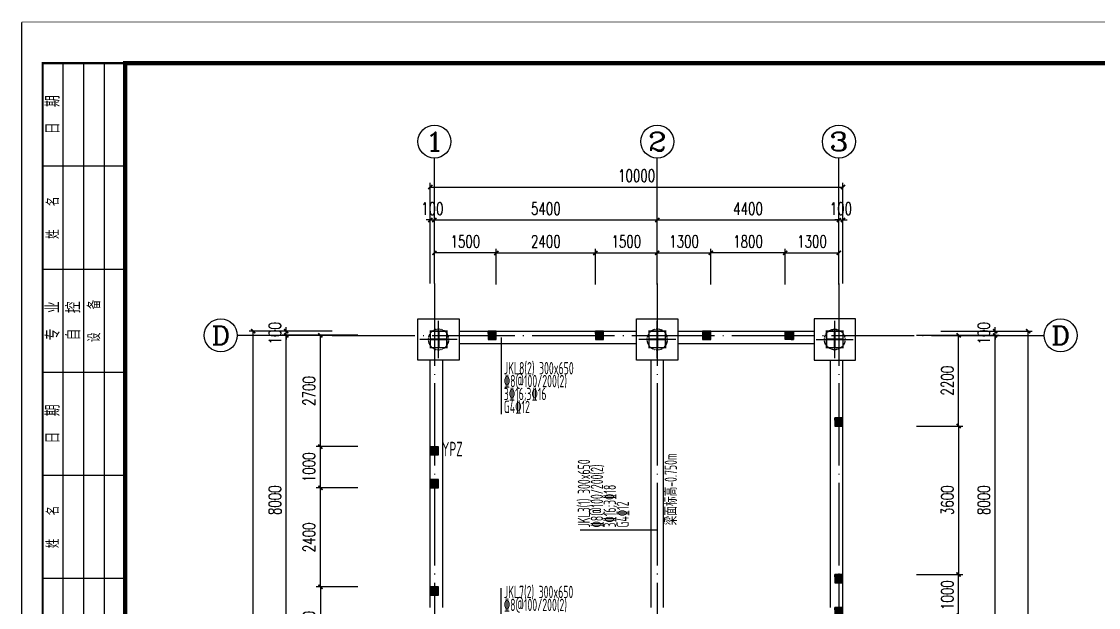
# Model space of a CAD drawing. Extents: x 5827 to 252697, y -546879 to 4066219.
# Drawn here: x 46554 to 72650, y -310195 to -295984 of the extents above; entities that cross this region are included whole.
import ezdxf
from ezdxf.enums import TextEntityAlignment as Align

# ---------------------------------------------------------------- set-up
doc = ezdxf.new("R2010")
doc.units = 0
doc.header["$MEASUREMENT"] = 0
doc.linetypes.add('DASHED', pattern=[0.75, 0.5, -0.25])
doc.linetypes.add('DOTE', pattern=[2.42, 2, -0.2, 0.02, -0.2])
for name, color, linetype in [('AXIS', 3, 'Continuous'), ('AXIS_TEXT', 7, 'Continuous'), ('COLUMN', 9, 'Continuous'), ('CT', 255, 'Continuous'), ('DOTE', 1, 'DOTE'), ('FRAME', 3, 'Continuous'), ('PILE_DASH', 9, 'DASHED'), ('S_BEAM', 4, 'Continuous'), ('S_BEAMDIMMASS', 2, 'Continuous'), ('S_BEAMDIMMASSVER', 2, 'Continuous'), ('S_CL', 2, 'Continuous'), ('填充', 8, 'Continuous'), ('柱', 2, 'Continuous'), ('桩线', 3, 'Continuous')]:
    doc.layers.add(name, color=color, linetype=linetype)
doc.styles.add('_TCH_AXIS', font='COMPLEX', dxfattribs={"bigfont": 'GBCBIG'})
doc.styles.add('_TCH_DIM_T3', font='SIMPLEX', dxfattribs={"width": 0.705882, "bigfont": 'GBCBIG'})
doc.styles.add('COMPLEX', font='COMPLEX')
doc.styles.add('DXFS', font='txt.shx', dxfattribs={"width": 0.7, "bigfont": 'dxfs.shx'})
doc.styles.get("Standard").update_dxf_attribs({"font": 'tssdeng.shx', "width": 0.6, "bigfont": 'a.shx'})
doc.dimstyles.new('_TCH_ARCH&&100', dxfattribs={"dimtxt": 297.5, "dimasz": 100, "dimexe": 100, "dimexo": 0, "dimgap": 126.25, "dimtad": 1, "dimdec": 0, "dimzin": 0, "dimdsep": 46, "dimtxsty": '_TCH_DIM_T3', "dimblk": 'ARCHTICK', "dimcen": 0.09, "dimclrt": 7, "dimazin": 2, "dimtfac": 1, "dimtdec": 0, "dimtix": 1, "dimtmove": 2, "dimatfit": 3, "dimfxl": 0, "dimtolj": 1, "dimtzin": 0, "dimarcsym": 0})
pattern_1 = [(45, (12021.72357, -117957.20436), (-0.08838834765, 0.08838834765), [])]

# ---------------------------------------------------------------- blocks, each defined once
blk = doc.blocks.new('A$C2F0C53E4')
at = {"layer": 'FRAME', "lineweight": 18}
blk.add_line((0, 0), (0, 42000), dxfattribs=at)
at = {"layer": 'FRAME'}
for points in [[(10, 42010, 20, 20, 0), (10, 10, 20, 20, 0), (59410, 10, 20, 20, 0), (59410, 42010, 20, 20, 0)], [(2510, 41010, 100, 100, 0), (2510, 1010, 100, 100, 0), (58410, 1010, 100, 100, 0), (58410, 41010, 100, 100, 0)]]:
    blk.add_lwpolyline(points, format="xyseb", close=True, dxfattribs=at)
blk.add_lwpolyline([(2510, 41010, 50, 50, 0), (510, 41010, 50, 50, 0), (510, 18510, 50, 50, 0), (2510, 18510, 50, 50, 0)], format="xyseb", dxfattribs=at)
for points in [[(1010, 18510), (1010, 41010)], [(1510, 18510), (1510, 41010)], [(2010, 18510), (2010, 41010)], [(2510, 38510), (510, 38510)], [(2510, 36010), (510, 36010)], [(2510, 33510), (510, 33510)], [(2510, 31010), (510, 31010)], [(2510, 28510), (510, 28510)]]:
    blk.add_lwpolyline(points, dxfattribs=at)
at = {"layer": 'FRAME', "char_height": 300, "attachment_point": 5, "rotation": 90, "style": 'DXFS'}
for s, insert, width in [('{\\f宋体|b0|i0|c134|p2;日\\Ftxt.shx,dxfs.shx|c134;  \\f宋体|b0|i0|c134|p2;期\\P}', (760, 39760), 1132.5), ('姓   名', (760, 37260), 1185), ('设   备', (1760, 34760), 1227), ('{\\f宋体|b0|i0|c134|p2;专\\Ftxt.shx,dxfs.shx|c134;  \\f宋体|b0|i0|c134|p2;业\\P}', (760, 34760), 1203.38), ('{\\f宋体|b0|i0|c134|p2;自\\Ftxt.shx,dxfs.shx|c134;  \\f宋体|b0|i0|c134|p2;控\\P}', (1260, 34760), 1148.25), ('{\\f宋体|b0|i0|c134|p2;日\\Ftxt.shx,dxfs.shx|c134;  \\f宋体|b0|i0|c134|p2;期\\P}', (760, 32260), 1132.5), ('姓   名', (760, 29760), 1185)]:
    blk.add_mtext(s, dxfattribs=dict(at, insert=insert, width=width))
blk = doc.blocks.new('_ArchTick')
at = {"color": 0, "linetype": 'ByBlock', "const_width": 0.4}
blk.add_lwpolyline([(-0.5, -0.5), (0.5, 0.5)], dxfattribs=at)
blk = doc.blocks.new('*D202')
at = {"layer": 'AXIS', "color": 0, "lineweight": -2, "transparency": 16777216}
for p, q in [((56459, -300798), (56359, -300798)), ((56459, -302334), (56459, -300698)), ((56459, -300798), (56559, -300798)), ((56559, -302334), (56559, -300698)), ((56559, -300798), (56659, -300798))]:
    blk.add_line(p, q, dxfattribs=at)
at = {"layer": 'Defpoints', "color": 0, "transparency": 16777216}
for p in [(56559, -300798), (56459, -302334), (56559, -302334)]:
    blk.add_point(p, dxfattribs=at)
at = {"layer": 'AXIS', "color": 0, "lineweight": -2, "transparency": 16777216, "xscale": 100, "yscale": 100, "zscale": 100}
blk.add_blockref('_ArchTick', (56459, -300798), dxfattribs=at)
at = {"layer": 'AXIS', "color": 0, "lineweight": -2, "transparency": 16777216, "xscale": 100, "yscale": 100, "zscale": 100, "rotation": 180}
blk.add_blockref('_ArchTick', (56559, -300798), dxfattribs=at)
at = {"layer": 'AXIS', "color": 7, "transparency": 16777216, "insert": (56509, -300523), "char_height": 297.5, "attachment_point": 5, "style": '_TCH_DIM_T3'}
blk.add_mtext('\\A1;100', dxfattribs=at)
blk = doc.blocks.new('*D203')
at = {"layer": 'AXIS', "color": 0, "lineweight": -2, "transparency": 16777216}
for p, q in [((56559, -302334), (56559, -300698)), ((56559, -300798), (61959, -300798)), ((61959, -302334), (61959, -300698))]:
    blk.add_line(p, q, dxfattribs=at)
at = {"layer": 'Defpoints', "color": 0, "transparency": 16777216}
for p in [(61959, -300798), (56559, -302334), (61959, -302334)]:
    blk.add_point(p, dxfattribs=at)
at = {"layer": 'AXIS', "color": 0, "lineweight": -2, "transparency": 16777216, "xscale": 100, "yscale": 100, "zscale": 100, "rotation": 180}
blk.add_blockref('_ArchTick', (56559, -300798), dxfattribs=at)
at = {"layer": 'AXIS', "color": 0, "lineweight": -2, "transparency": 16777216, "xscale": 100, "yscale": 100, "zscale": 100}
blk.add_blockref('_ArchTick', (61959, -300798), dxfattribs=at)
at = {"layer": 'AXIS', "color": 7, "transparency": 16777216, "insert": (59259, -300523), "char_height": 297.5, "attachment_point": 5, "style": '_TCH_DIM_T3'}
blk.add_mtext('\\A1;5400', dxfattribs=at)
blk = doc.blocks.new('*D204')
at = {"layer": 'AXIS', "color": 0, "lineweight": -2, "transparency": 16777216}
for p, q in [((61959, -302334), (61959, -300698)), ((61959, -300798), (66359, -300798)), ((66359, -302334), (66359, -300698))]:
    blk.add_line(p, q, dxfattribs=at)
at = {"layer": 'Defpoints', "color": 0, "transparency": 16777216}
for p in [(66359, -300798), (61959, -302334), (66359, -302334)]:
    blk.add_point(p, dxfattribs=at)
at = {"layer": 'AXIS', "color": 0, "lineweight": -2, "transparency": 16777216, "xscale": 100, "yscale": 100, "zscale": 100, "rotation": 180}
blk.add_blockref('_ArchTick', (61959, -300798), dxfattribs=at)
at = {"layer": 'AXIS', "color": 0, "lineweight": -2, "transparency": 16777216, "xscale": 100, "yscale": 100, "zscale": 100}
blk.add_blockref('_ArchTick', (66359, -300798), dxfattribs=at)
at = {"layer": 'AXIS', "color": 7, "transparency": 16777216, "insert": (64159, -300523), "char_height": 297.5, "attachment_point": 5, "style": '_TCH_DIM_T3'}
blk.add_mtext('\\A1;4400', dxfattribs=at)
blk = doc.blocks.new('*D205')
at = {"layer": 'AXIS', "color": 0, "lineweight": -2, "transparency": 16777216}
for p, q in [((66359, -300798), (66259, -300798)), ((66359, -302334), (66359, -300698)), ((66359, -300798), (66459, -300798)), ((66459, -302334), (66459, -300698)), ((66459, -300798), (66559, -300798))]:
    blk.add_line(p, q, dxfattribs=at)
at = {"layer": 'Defpoints', "color": 0, "transparency": 16777216}
for p in [(66459, -300798), (66359, -302334), (66459, -302334)]:
    blk.add_point(p, dxfattribs=at)
at = {"layer": 'AXIS', "color": 0, "lineweight": -2, "transparency": 16777216, "xscale": 100, "yscale": 100, "zscale": 100}
blk.add_blockref('_ArchTick', (66359, -300798), dxfattribs=at)
at = {"layer": 'AXIS', "color": 0, "lineweight": -2, "transparency": 16777216, "xscale": 100, "yscale": 100, "zscale": 100, "rotation": 180}
blk.add_blockref('_ArchTick', (66459, -300798), dxfattribs=at)
at = {"layer": 'AXIS', "color": 7, "transparency": 16777216, "insert": (66409, -300523), "char_height": 297.5, "attachment_point": 5, "style": '_TCH_DIM_T3'}
blk.add_mtext('\\A1;100', dxfattribs=at)
blk = doc.blocks.new('*D206')
at = {"layer": 'AXIS', "color": 0, "lineweight": -2, "transparency": 16777216}
for p, q in [((56459, -302334), (56459, -299898)), ((56459, -299998), (66459, -299998)), ((66459, -302334), (66459, -299898))]:
    blk.add_line(p, q, dxfattribs=at)
at = {"layer": 'Defpoints', "color": 0, "transparency": 16777216}
for p in [(66459, -299998), (56459, -302334), (66459, -302334)]:
    blk.add_point(p, dxfattribs=at)
at = {"layer": 'AXIS', "color": 0, "lineweight": -2, "transparency": 16777216, "xscale": 100, "yscale": 100, "zscale": 100, "rotation": 180}
blk.add_blockref('_ArchTick', (56459, -299998), dxfattribs=at)
at = {"layer": 'AXIS', "color": 0, "lineweight": -2, "transparency": 16777216, "xscale": 100, "yscale": 100, "zscale": 100}
blk.add_blockref('_ArchTick', (66459, -299998), dxfattribs=at)
at = {"layer": 'AXIS', "color": 7, "transparency": 16777216, "insert": (61459, -299723), "char_height": 297.5, "attachment_point": 5, "style": '_TCH_DIM_T3'}
blk.add_mtext('\\A1;10000', dxfattribs=at)
blk = doc.blocks.new('*D215')
at = {"layer": 'AXIS', "color": 0, "lineweight": -2, "transparency": 16777216}
for p, q in [((68833, -303595), (70247, -303595)), ((70147, -311595), (70147, -303595)), ((68833, -311595), (70247, -311595))]:
    blk.add_line(p, q, dxfattribs=at)
at = {"layer": 'Defpoints', "color": 0, "transparency": 16777216}
for p in [(68833, -303595), (70147, -303595), (68833, -311595)]:
    blk.add_point(p, dxfattribs=at)
at = {"layer": 'AXIS', "color": 0, "lineweight": -2, "transparency": 16777216, "xscale": 100, "yscale": 100, "zscale": 100}
for p, rotation in [((70147, -303595), 90), ((70147, -311595), 270)]:
    blk.add_blockref('_ArchTick', p, dxfattribs=dict(at, rotation=rotation))
at = {"layer": 'AXIS', "color": 7, "transparency": 16777216, "insert": (69872, -307595), "char_height": 297.5, "attachment_point": 5, "rotation": 90, "style": '_TCH_DIM_T3'}
blk.add_mtext('\\A1;8000', dxfattribs=at)
blk = doc.blocks.new('*D216')
at = {"layer": 'AXIS', "color": 0, "lineweight": -2, "transparency": 16777216}
for p, q in [((68833, -303495), (70247, -303495)), ((70147, -303495), (70147, -303395)), ((70147, -303595), (70147, -303495)), ((68833, -303595), (70247, -303595)), ((70147, -303595), (70147, -303695))]:
    blk.add_line(p, q, dxfattribs=at)
at = {"layer": 'Defpoints', "color": 0, "transparency": 16777216}
for p in [(68833, -303495), (70147, -303495), (68833, -303595)]:
    blk.add_point(p, dxfattribs=at)
at = {"layer": 'AXIS', "color": 0, "lineweight": -2, "transparency": 16777216, "xscale": 100, "yscale": 100, "zscale": 100}
for p, rotation in [((70147, -303495), 270), ((70147, -303595), 90)]:
    blk.add_blockref('_ArchTick', p, dxfattribs=dict(at, rotation=rotation))
at = {"layer": 'AXIS', "color": 7, "transparency": 16777216, "insert": (69872, -303545), "char_height": 297.5, "attachment_point": 5, "rotation": 90, "style": '_TCH_DIM_T3'}
blk.add_mtext('\\A1;100', dxfattribs=at)
blk = doc.blocks.new('*D217')
at = {"layer": 'AXIS', "color": 0, "lineweight": -2, "transparency": 16777216}
for p, q in [((68833, -303495), (71047, -303495)), ((70947, -324495), (70947, -303495)), ((68833, -324495), (71047, -324495))]:
    blk.add_line(p, q, dxfattribs=at)
at = {"layer": 'Defpoints', "color": 0, "transparency": 16777216}
for p in [(68833, -303495), (70947, -303495), (68833, -324495)]:
    blk.add_point(p, dxfattribs=at)
at = {"layer": 'AXIS', "color": 0, "lineweight": -2, "transparency": 16777216, "xscale": 100, "yscale": 100, "zscale": 100}
for p, rotation in [((70947, -303495), 90), ((70947, -324495), 270)]:
    blk.add_blockref('_ArchTick', p, dxfattribs=dict(at, rotation=rotation))
at = {"layer": 'AXIS', "color": 7, "transparency": 16777216, "insert": (70672, -313995), "char_height": 297.5, "attachment_point": 5, "rotation": 90, "style": '_TCH_DIM_T3'}
blk.add_mtext('\\A1;21000', dxfattribs=at)
blk = doc.blocks.new('*D221')
at = {"layer": 'AXIS', "color": 0, "lineweight": -2, "transparency": 16777216}
for p, q in [((54085, -303595), (52868, -303595)), ((52968, -311595), (52968, -303595)), ((54085, -311595), (52868, -311595))]:
    blk.add_line(p, q, dxfattribs=at)
at = {"layer": 'Defpoints', "color": 0, "transparency": 16777216}
for p in [(52968, -303595), (54085, -303595), (54085, -311595)]:
    blk.add_point(p, dxfattribs=at)
at = {"layer": 'AXIS', "color": 0, "lineweight": -2, "transparency": 16777216, "xscale": 100, "yscale": 100, "zscale": 100}
for p, rotation in [((52968, -303595), 90), ((52968, -311595), 270)]:
    blk.add_blockref('_ArchTick', p, dxfattribs=dict(at, rotation=rotation))
at = {"layer": 'AXIS', "color": 7, "transparency": 16777216, "insert": (52693, -307595), "char_height": 297.5, "attachment_point": 5, "rotation": 90, "style": '_TCH_DIM_T3'}
blk.add_mtext('\\A1;8000', dxfattribs=at)
blk = doc.blocks.new('*D222')
at = {"layer": 'AXIS', "color": 0, "lineweight": -2, "transparency": 16777216}
for p, q in [((54085, -303495), (52868, -303495)), ((52968, -303495), (52968, -303395)), ((52968, -303595), (52968, -303495)), ((54085, -303595), (52868, -303595)), ((52968, -303595), (52968, -303695))]:
    blk.add_line(p, q, dxfattribs=at)
at = {"layer": 'Defpoints', "color": 0, "transparency": 16777216}
for p in [(52968, -303495), (54085, -303495), (54085, -303595)]:
    blk.add_point(p, dxfattribs=at)
at = {"layer": 'AXIS', "color": 0, "lineweight": -2, "transparency": 16777216, "xscale": 100, "yscale": 100, "zscale": 100}
for p, rotation in [((52968, -303495), 270), ((52968, -303595), 90)]:
    blk.add_blockref('_ArchTick', p, dxfattribs=dict(at, rotation=rotation))
at = {"layer": 'AXIS', "color": 7, "transparency": 16777216, "insert": (52693, -303545), "char_height": 297.5, "attachment_point": 5, "rotation": 90, "style": '_TCH_DIM_T3'}
blk.add_mtext('\\A1;100', dxfattribs=at)
blk = doc.blocks.new('*D223')
at = {"layer": 'AXIS', "color": 0, "lineweight": -2, "transparency": 16777216}
for p, q in [((54085, -303495), (52068, -303495)), ((52168, -324495), (52168, -303495)), ((54085, -324495), (52068, -324495))]:
    blk.add_line(p, q, dxfattribs=at)
at = {"layer": 'Defpoints', "color": 0, "transparency": 16777216}
for p in [(52168, -303495), (54085, -303495), (54085, -324495)]:
    blk.add_point(p, dxfattribs=at)
at = {"layer": 'AXIS', "color": 0, "lineweight": -2, "transparency": 16777216, "xscale": 100, "yscale": 100, "zscale": 100}
for p, rotation in [((52168, -303495), 90), ((52168, -324495), 270)]:
    blk.add_blockref('_ArchTick', p, dxfattribs=dict(at, rotation=rotation))
at = {"layer": 'AXIS', "color": 7, "transparency": 16777216, "insert": (51893, -313995), "char_height": 297.5, "attachment_point": 5, "rotation": 90, "style": '_TCH_DIM_T3'}
blk.add_mtext('\\A1;21000', dxfattribs=at)
blk = doc.blocks.new('_AXISO')
blk.add_circle((0, 0), 0.5)
at = {"layer": 'AXIS_TEXT', "style": 'COMPLEX', "width": 1.041667}
blk.add_attdef('A', text='', height=0.56, dxfattribs=at).set_placement((-0.25, -0.28), (0.25, -0.28), align=Align.FIT)
blk = doc.blocks.new('A$C3FF750EC')
at = {"layer": 'CT', "color": 253, "ltscale": 10}
blk.add_lwpolyline([(0, 0), (0, 1000), (1000, 1000), (1000, 0), (0, 0), (0, 0)], dxfattribs=at)
at = {"layer": 'PILE_DASH', "color": 253, "ltscale": 0.2}
blk.add_lwpolyline([(750, 500, -1), (250, 500, -1)], format="xyb", close=True, dxfattribs=at)
blk.add_lwpolyline([(750, 500, -1), (250, 500, -1)], format="xyb", close=True, dxfattribs=at)
at = {"layer": '柱', "color": 253, "const_width": 35}
blk.add_lwpolyline([(300, 300), (700, 300), (700, 700), (300, 700)], close=True, dxfattribs=at)
at = {"layer": '桩线', "color": 253, "ltscale": 10}
for p, q in [((500, 50), (500, 950)), ((500, 50), (500, 950)), ((950, 500), (50, 500)), ((950, 500), (50, 500))]:
    blk.add_line(p, q, dxfattribs=at)
at = {"layer": '桩线', "color": 253, "const_width": 50}
for points in [[(300, 500), (700, 500)], [(300, 500), (700, 500)], [(500, 700), (500, 300)], [(500, 700), (500, 300)]]:
    blk.add_lwpolyline(points, dxfattribs=at)
blk = doc.blocks.new('*D417')
at = {"layer": 'AXIS', "color": 0, "lineweight": -2, "transparency": 16777216}
for p, q in [((54707, -309695), (53697, -309695)), ((53797, -309695), (53797, -311595)), ((54707, -311595), (53697, -311595))]:
    blk.add_line(p, q, dxfattribs=at)
at = {"layer": 'Defpoints', "color": 0, "transparency": 16777216}
for p in [(54707, -309695), (53797, -311595), (54707, -311595)]:
    blk.add_point(p, dxfattribs=at)
at = {"layer": 'AXIS', "color": 0, "lineweight": -2, "transparency": 16777216, "xscale": 100, "yscale": 100, "zscale": 100}
for p, rotation in [((53797, -309695), 90), ((53797, -311595), 270)]:
    blk.add_blockref('_ArchTick', p, dxfattribs=dict(at, rotation=rotation))
at = {"layer": 'AXIS', "color": 7, "transparency": 16777216, "insert": (53522, -310645), "char_height": 297.5, "attachment_point": 5, "rotation": 90, "style": '_TCH_DIM_T3'}
blk.add_mtext('\\A1;1900', dxfattribs=at)
blk = doc.blocks.new('*D418')
at = {"layer": 'AXIS', "color": 0, "lineweight": -2, "transparency": 16777216}
for p, q in [((54707, -307295), (53697, -307295)), ((53797, -309695), (53797, -307295)), ((54707, -309695), (53697, -309695))]:
    blk.add_line(p, q, dxfattribs=at)
at = {"layer": 'Defpoints', "color": 0, "transparency": 16777216}
for p in [(53797, -307295), (54707, -307295), (54707, -309695)]:
    blk.add_point(p, dxfattribs=at)
at = {"layer": 'AXIS', "color": 0, "lineweight": -2, "transparency": 16777216, "xscale": 100, "yscale": 100, "zscale": 100}
for p, rotation in [((53797, -307295), 90), ((53797, -309695), 270)]:
    blk.add_blockref('_ArchTick', p, dxfattribs=dict(at, rotation=rotation))
at = {"layer": 'AXIS', "color": 7, "transparency": 16777216, "insert": (53522, -308495), "char_height": 297.5, "attachment_point": 5, "rotation": 90, "style": '_TCH_DIM_T3'}
blk.add_mtext('\\A1;2400', dxfattribs=at)
blk = doc.blocks.new('*D419')
at = {"layer": 'AXIS', "color": 0, "lineweight": -2, "transparency": 16777216}
for p, q in [((54707, -306295), (53697, -306295)), ((53797, -307295), (53797, -306295)), ((54707, -307295), (53697, -307295))]:
    blk.add_line(p, q, dxfattribs=at)
at = {"layer": 'Defpoints', "color": 0, "transparency": 16777216}
for p in [(53797, -306295), (54707, -306295), (54707, -307295)]:
    blk.add_point(p, dxfattribs=at)
at = {"layer": 'AXIS', "color": 0, "lineweight": -2, "transparency": 16777216, "xscale": 100, "yscale": 100, "zscale": 100}
for p, rotation in [((53797, -306295), 90), ((53797, -307295), 270)]:
    blk.add_blockref('_ArchTick', p, dxfattribs=dict(at, rotation=rotation))
at = {"layer": 'AXIS', "color": 7, "transparency": 16777216, "insert": (53522, -306795), "char_height": 297.5, "attachment_point": 5, "rotation": 90, "style": '_TCH_DIM_T3'}
blk.add_mtext('\\A1;1000', dxfattribs=at)
blk = doc.blocks.new('*D420')
at = {"layer": 'AXIS', "color": 0, "lineweight": -2, "transparency": 16777216}
for p, q in [((54707, -303595), (53697, -303595)), ((53797, -306295), (53797, -303595)), ((54707, -306295), (53697, -306295))]:
    blk.add_line(p, q, dxfattribs=at)
at = {"layer": 'Defpoints', "color": 0, "transparency": 16777216}
for p in [(53797, -303595), (54707, -303595), (54707, -306295)]:
    blk.add_point(p, dxfattribs=at)
at = {"layer": 'AXIS', "color": 0, "lineweight": -2, "transparency": 16777216, "xscale": 100, "yscale": 100, "zscale": 100}
for p, rotation in [((53797, -303595), 90), ((53797, -306295), 270)]:
    blk.add_blockref('_ArchTick', p, dxfattribs=dict(at, rotation=rotation))
at = {"layer": 'AXIS', "color": 7, "transparency": 16777216, "insert": (53522, -304945), "char_height": 297.5, "attachment_point": 5, "rotation": 90, "style": '_TCH_DIM_T3'}
blk.add_mtext('\\A1;2700', dxfattribs=at)
blk = doc.blocks.new('*D421')
at = {"layer": 'AXIS', "color": 0, "lineweight": -2, "transparency": 16777216}
for p, q in [((60459, -302359), (60459, -301496)), ((60459, -301596), (61959, -301596)), ((61959, -302359), (61959, -301496))]:
    blk.add_line(p, q, dxfattribs=at)
at = {"layer": 'Defpoints', "color": 0, "transparency": 16777216}
for p in [(61959, -301596), (60459, -302359), (61959, -302359)]:
    blk.add_point(p, dxfattribs=at)
at = {"layer": 'AXIS', "color": 0, "lineweight": -2, "transparency": 16777216, "xscale": 100, "yscale": 100, "zscale": 100, "rotation": 180}
blk.add_blockref('_ArchTick', (60459, -301596), dxfattribs=at)
at = {"layer": 'AXIS', "color": 0, "lineweight": -2, "transparency": 16777216, "xscale": 100, "yscale": 100, "zscale": 100}
blk.add_blockref('_ArchTick', (61959, -301596), dxfattribs=at)
at = {"layer": 'AXIS', "color": 7, "transparency": 16777216, "insert": (61209, -301320), "char_height": 297.5, "attachment_point": 5, "style": '_TCH_DIM_T3'}
blk.add_mtext('\\A1;1500', dxfattribs=at)
blk = doc.blocks.new('*D422')
at = {"layer": 'AXIS', "color": 0, "lineweight": -2, "transparency": 16777216}
for p, q in [((58059, -302359), (58059, -301496)), ((58059, -301596), (60459, -301596)), ((60459, -302359), (60459, -301496))]:
    blk.add_line(p, q, dxfattribs=at)
at = {"layer": 'Defpoints', "color": 0, "transparency": 16777216}
for p in [(60459, -301596), (58059, -302359), (60459, -302359)]:
    blk.add_point(p, dxfattribs=at)
at = {"layer": 'AXIS', "color": 0, "lineweight": -2, "transparency": 16777216, "xscale": 100, "yscale": 100, "zscale": 100, "rotation": 180}
blk.add_blockref('_ArchTick', (58059, -301596), dxfattribs=at)
at = {"layer": 'AXIS', "color": 0, "lineweight": -2, "transparency": 16777216, "xscale": 100, "yscale": 100, "zscale": 100}
blk.add_blockref('_ArchTick', (60459, -301596), dxfattribs=at)
at = {"layer": 'AXIS', "color": 7, "transparency": 16777216, "insert": (59259, -301320), "char_height": 297.5, "attachment_point": 5, "style": '_TCH_DIM_T3'}
blk.add_mtext('\\A1;2400', dxfattribs=at)
blk = doc.blocks.new('*D423')
at = {"layer": 'AXIS', "color": 0, "lineweight": -2, "transparency": 16777216}
for p, q in [((56559, -302330), (56559, -301496)), ((58059, -301596), (56559, -301596)), ((58059, -302359), (58059, -301496))]:
    blk.add_line(p, q, dxfattribs=at)
at = {"layer": 'Defpoints', "color": 0, "transparency": 16777216}
for p in [(56559, -301596), (56559, -302330), (58059, -302359)]:
    blk.add_point(p, dxfattribs=at)
at = {"layer": 'AXIS', "color": 0, "lineweight": -2, "transparency": 16777216, "xscale": 100, "yscale": 100, "zscale": 100, "rotation": 180}
blk.add_blockref('_ArchTick', (56559, -301596), dxfattribs=at)
at = {"layer": 'AXIS', "color": 0, "lineweight": -2, "transparency": 16777216, "xscale": 100, "yscale": 100, "zscale": 100}
blk.add_blockref('_ArchTick', (58059, -301596), dxfattribs=at)
at = {"layer": 'AXIS', "color": 7, "transparency": 16777216, "insert": (57309, -301320), "char_height": 297.5, "attachment_point": 5, "style": '_TCH_DIM_T3'}
blk.add_mtext('\\A1;1500', dxfattribs=at)
blk = doc.blocks.new('*D424')
at = {"layer": 'AXIS', "color": 0, "lineweight": -2, "transparency": 16777216}
for p, q in [((68244, -303595), (69362, -303595)), ((69262, -305795), (69262, -303595)), ((68244, -305795), (69362, -305795))]:
    blk.add_line(p, q, dxfattribs=at)
at = {"layer": 'Defpoints', "color": 0, "transparency": 16777216}
for p in [(68244, -303595), (69262, -303595), (68244, -305795)]:
    blk.add_point(p, dxfattribs=at)
at = {"layer": 'AXIS', "color": 0, "lineweight": -2, "transparency": 16777216, "xscale": 100, "yscale": 100, "zscale": 100}
for p, rotation in [((69262, -303595), 90), ((69262, -305795), 270)]:
    blk.add_blockref('_ArchTick', p, dxfattribs=dict(at, rotation=rotation))
at = {"layer": 'AXIS', "color": 7, "transparency": 16777216, "insert": (68987, -304695), "char_height": 297.5, "attachment_point": 5, "rotation": 90, "style": '_TCH_DIM_T3'}
blk.add_mtext('\\A1;2200', dxfattribs=at)
blk = doc.blocks.new('*D425')
at = {"layer": 'AXIS', "color": 0, "lineweight": -2, "transparency": 16777216}
for p, q in [((68244, -305795), (69362, -305795)), ((69262, -305795), (69262, -309395)), ((68244, -309395), (69362, -309395))]:
    blk.add_line(p, q, dxfattribs=at)
at = {"layer": 'Defpoints', "color": 0, "transparency": 16777216}
for p in [(68244, -305795), (68244, -309395), (69262, -309395)]:
    blk.add_point(p, dxfattribs=at)
at = {"layer": 'AXIS', "color": 0, "lineweight": -2, "transparency": 16777216, "xscale": 100, "yscale": 100, "zscale": 100}
for p, rotation in [((69262, -305795), 90), ((69262, -309395), 270)]:
    blk.add_blockref('_ArchTick', p, dxfattribs=dict(at, rotation=rotation))
at = {"layer": 'AXIS', "color": 7, "transparency": 16777216, "insert": (68987, -307595), "char_height": 297.5, "attachment_point": 5, "rotation": 90, "style": '_TCH_DIM_T3'}
blk.add_mtext('\\A1;3600', dxfattribs=at)
blk = doc.blocks.new('*D460')
at = {"layer": 'AXIS', "color": 0, "lineweight": -2, "transparency": 16777216}
for p, q in [((61959, -302359), (61959, -301496)), ((61959, -301596), (63259, -301596)), ((63259, -302359), (63259, -301496))]:
    blk.add_line(p, q, dxfattribs=at)
at = {"layer": 'Defpoints', "color": 0, "transparency": 16777216}
for p in [(63259, -301596), (61959, -302359), (63259, -302359)]:
    blk.add_point(p, dxfattribs=at)
at = {"layer": 'AXIS', "color": 0, "lineweight": -2, "transparency": 16777216, "xscale": 100, "yscale": 100, "zscale": 100, "rotation": 180}
blk.add_blockref('_ArchTick', (61959, -301596), dxfattribs=at)
at = {"layer": 'AXIS', "color": 0, "lineweight": -2, "transparency": 16777216, "xscale": 100, "yscale": 100, "zscale": 100}
blk.add_blockref('_ArchTick', (63259, -301596), dxfattribs=at)
at = {"layer": 'AXIS', "color": 7, "transparency": 16777216, "insert": (62609, -301320), "char_height": 297.5, "attachment_point": 5, "style": '_TCH_DIM_T3'}
blk.add_mtext('\\A1;1300', dxfattribs=at)
blk = doc.blocks.new('*D461')
at = {"layer": 'AXIS', "color": 0, "lineweight": -2, "transparency": 16777216}
for p, q in [((65059, -302359), (65059, -301496)), ((65059, -301596), (66359, -301596)), ((66359, -302359), (66359, -301496))]:
    blk.add_line(p, q, dxfattribs=at)
at = {"layer": 'Defpoints', "color": 0, "transparency": 16777216}
for p in [(66359, -301596), (65059, -302359), (66359, -302359)]:
    blk.add_point(p, dxfattribs=at)
at = {"layer": 'AXIS', "color": 0, "lineweight": -2, "transparency": 16777216, "xscale": 100, "yscale": 100, "zscale": 100, "rotation": 180}
blk.add_blockref('_ArchTick', (65059, -301596), dxfattribs=at)
at = {"layer": 'AXIS', "color": 0, "lineweight": -2, "transparency": 16777216, "xscale": 100, "yscale": 100, "zscale": 100}
blk.add_blockref('_ArchTick', (66359, -301596), dxfattribs=at)
at = {"layer": 'AXIS', "color": 7, "transparency": 16777216, "insert": (65709, -301320), "char_height": 297.5, "attachment_point": 5, "style": '_TCH_DIM_T3'}
blk.add_mtext('\\A1;1300', dxfattribs=at)
blk = doc.blocks.new('*D462')
at = {"layer": 'AXIS', "color": 0, "lineweight": -2, "transparency": 16777216}
for p, q in [((63259, -302359), (63259, -301496)), ((65059, -301596), (63259, -301596)), ((65059, -302359), (65059, -301496))]:
    blk.add_line(p, q, dxfattribs=at)
at = {"layer": 'Defpoints', "color": 0, "transparency": 16777216}
for p in [(63259, -301596), (63259, -302359), (65059, -302359)]:
    blk.add_point(p, dxfattribs=at)
at = {"layer": 'AXIS', "color": 0, "lineweight": -2, "transparency": 16777216, "xscale": 100, "yscale": 100, "zscale": 100, "rotation": 180}
blk.add_blockref('_ArchTick', (63259, -301596), dxfattribs=at)
at = {"layer": 'AXIS', "color": 0, "lineweight": -2, "transparency": 16777216, "xscale": 100, "yscale": 100, "zscale": 100}
blk.add_blockref('_ArchTick', (65059, -301596), dxfattribs=at)
at = {"layer": 'AXIS', "color": 7, "transparency": 16777216, "insert": (64159, -301320), "char_height": 297.5, "attachment_point": 5, "style": '_TCH_DIM_T3'}
blk.add_mtext('\\A1;1800', dxfattribs=at)
blk = doc.blocks.new('*D476')
at = {"layer": 'AXIS', "color": 0, "lineweight": -2, "transparency": 16777216}
for p, q in [((68244, -309395), (69362, -309395)), ((69262, -310395), (69262, -309395)), ((68244, -310395), (69362, -310395))]:
    blk.add_line(p, q, dxfattribs=at)
at = {"layer": 'Defpoints', "color": 0, "transparency": 16777216}
for p in [(68244, -309395), (69262, -309395), (68244, -310395)]:
    blk.add_point(p, dxfattribs=at)
at = {"layer": 'AXIS', "color": 0, "lineweight": -2, "transparency": 16777216, "xscale": 100, "yscale": 100, "zscale": 100}
for p, rotation in [((69262, -309395), 90), ((69262, -310395), 270)]:
    blk.add_blockref('_ArchTick', p, dxfattribs=dict(at, rotation=rotation))
at = {"layer": 'AXIS', "color": 7, "transparency": 16777216, "insert": (68987, -309895), "char_height": 297.5, "attachment_point": 5, "rotation": 90, "style": '_TCH_DIM_T3'}
blk.add_mtext('\\A1;1000', dxfattribs=at)

msp = doc.modelspace()

# ---------------------------------------------------------------- hatches: boundary and pattern name
at = {"layer": 'COLUMN'}
h = msp.add_hatch(dxfattribs=at)
h.set_pattern_fill('ANSI31', color=0)
h.set_pattern_definition([(45, (6821.72357, -117957.20436), (-0.08838834765, 0.08838834765), [])])
h.paths.add_polyline_path([(57859.224, -303695.204), (58059.224, -303695.204), (58059.224, -303495.204), (57859.224, -303495.204)])
h = msp.add_hatch(dxfattribs=at)
h.set_pattern_fill('ANSI31', color=0)
h.set_pattern_definition([(45, (6821.72357, -117957.20436), (-0.08838834765, 0.08838834765), [])])
h.paths.add_polyline_path([(57859.224, -303695.204), (58059.224, -303695.204), (58059.224, -303495.204), (57859.224, -303495.204)])
h = msp.add_hatch(dxfattribs=at)
h.set_pattern_fill('ANSI31', color=0)
h.set_pattern_definition([(45, (9421.72357, -117957.20436), (-0.08838834765, 0.08838834765), [])])
h.paths.add_polyline_path([(60459.224, -303695.204), (60659.224, -303695.204), (60659.224, -303495.204), (60459.224, -303495.204)])
h = msp.add_hatch(dxfattribs=at)
h.set_pattern_fill('ANSI31', color=0)
h.set_pattern_definition(pattern_1)
h.paths.add_polyline_path([(63059.224, -303695.204), (63259.224, -303695.204), (63259.224, -303495.204), (63059.224, -303495.204)])
h = msp.add_hatch(dxfattribs=at)
h.set_pattern_fill('ANSI31', color=0)
h.set_pattern_definition(pattern_1)
h.paths.add_polyline_path([(65259.225, -303695.204), (65059.225, -303695.204), (65059.225, -303495.204), (65259.225, -303495.204)])
h = msp.add_hatch(dxfattribs=at)
h.set_pattern_fill('ANSI31', color=0)
h.set_pattern_definition([(45, (15221.72357, -120057.20436), (-0.08838834765, 0.08838834765), [])])
h.paths.add_polyline_path([(66259.224, -305795.204), (66459.224, -305795.204), (66459.224, -305595.204), (66259.224, -305595.204)])
h = msp.add_hatch(dxfattribs=at)
h.set_pattern_fill('ANSI31', color=0)
h.set_pattern_definition([(45, (5421.72357, -120757.20436), (-0.08838834765, 0.08838834765), [])])
h.paths.add_polyline_path([(56459.224, -306495.204), (56659.224, -306495.204), (56659.224, -306295.204), (56459.224, -306295.204)])
h = msp.add_hatch(dxfattribs=at)
h.set_pattern_fill('ANSI31', color=0)
h.set_pattern_definition([(45, (5421.72357, -121557.20436), (-0.08838834765, 0.08838834765), [])])
h.paths.add_polyline_path([(56459.224, -307295.204), (56659.224, -307295.204), (56659.224, -307095.204), (56459.224, -307095.204)])
h = msp.add_hatch(dxfattribs=at)
h.set_pattern_fill('ANSI31', color=0)
h.set_pattern_definition([(45, (15221.72357, -123857.20436), (-0.08838834765, 0.08838834765), [])])
h.paths.add_polyline_path([(66259.224, -309595.204), (66459.224, -309595.204), (66459.224, -309395.204), (66259.224, -309395.204)])
h = msp.add_hatch(dxfattribs=at)
h.set_pattern_fill('ANSI31', color=0)
h.set_pattern_definition([(45, (5421.72357, -124157.20436), (-0.08838834765, 0.08838834765), [])])
h.paths.add_polyline_path([(56459.224, -309895.204), (56659.224, -309895.204), (56659.224, -309695.204), (56459.224, -309695.204)])
h = msp.add_hatch(dxfattribs=at)
h.set_pattern_fill('ANSI31', color=0)
h.set_pattern_definition([(45, (15221.72357, -124657.20436), (-0.08838834765, 0.08838834765), [])])
h.paths.add_polyline_path([(66259.224, -310395.204), (66459.224, -310395.204), (66459.224, -310195.204), (66259.224, -310195.204)])

# ---------------------------------------------------------------- linework, layer by layer
at = {"layer": 'AXIS'}
for p, q in [((56559.224, -302334.121), (56559.224, -299297.621)), ((61959.224, -302334.121), (61959.224, -299297.621)), ((66359.224, -302334.121), (66359.224, -299297.621)), ((54084.965, -303595.204), (51781.758, -303595.204)), ((68833.482, -303595.204), (71333.689, -303595.204))]:
    msp.add_line(p, q, dxfattribs=at)
at = {"layer": 'COLUMN', "color": 0}
for points in [[(57859.224, -303695.204), (58059.224, -303695.204), (58059.224, -303495.204), (57859.224, -303495.204)], [(60459.224, -303695.204), (60659.224, -303695.204), (60659.224, -303495.204), (60459.224, -303495.204)], [(63059.224, -303695.204), (63259.224, -303695.204), (63259.224, -303495.204), (63059.224, -303495.204)], [(65259.225, -303695.204), (65059.225, -303695.204), (65059.225, -303495.204), (65259.225, -303495.204)], [(66259.224, -305795.204), (66459.224, -305795.204), (66459.224, -305595.204), (66259.224, -305595.204)], [(56459.224, -306495.204), (56659.224, -306495.204), (56659.224, -306295.204), (56459.224, -306295.204)], [(56459.224, -307295.204), (56659.224, -307295.204), (56659.224, -307095.204), (56459.224, -307095.204)], [(66259.224, -309595.204), (66459.224, -309595.204), (66459.224, -309395.204), (66259.224, -309395.204)], [(56459.224, -309895.204), (56659.224, -309895.204), (56659.224, -309695.204), (56459.224, -309695.204)], [(66259.224, -310395.204), (66459.224, -310395.204), (66459.224, -310195.204), (66259.224, -310195.204)]]:
    msp.add_lwpolyline(points, close=True, dxfattribs=at)
at = {"layer": 'DOTE', "linetype": 'DOTE', "ltscale": 1000}
for p, q in [((56559.224, -302334.121), (56559.224, -325656.288)), ((61959.224, -302334.121), (61959.224, -311595.204)), ((66359.224, -302334.121), (66359.224, -325656.288)), ((54084.965, -303595.204), (68833.482, -303595.204))]:
    msp.add_line(p, q, dxfattribs=at)
at = {"layer": 'S_BEAM'}
for p, q in [((57159.222, -303495.203), (61459.224, -303495.203)), ((62459.224, -303495.203), (65759.225, -303495.203)), ((57159.222, -303795.203), (61459.224, -303795.203)), ((62459.224, -303795.203), (65759.225, -303795.203)), ((56459.224, -307595.203), (56459.224, -304195.204)), ((56759.224, -307595.203), (56759.224, -304195.204)), ((61809.224, -307595.203), (61809.224, -304195.204)), ((62109.224, -307595.203), (62109.224, -304195.204)), ((66159.224, -307595.203), (66159.224, -304195.204)), ((66459.224, -307595.203), (66459.224, -304195.204)), ((56459.224, -310195.204), (56459.224, -307595.203)), ((56759.224, -310195.204), (56759.224, -307595.203)), ((61809.224, -310195.204), (61809.224, -307595.203)), ((62109.224, -310195.204), (62109.224, -307595.203)), ((66159.224, -310195.204), (66159.224, -307595.203)), ((66459.224, -310195.204), (66459.224, -307595.203))]:
    msp.add_line(p, q, dxfattribs=at)
at = {"layer": 'S_BEAMDIMMASS'}
for p, q in [((58179.224, -303645.203), (58179.224, -305509.5)), ((58179.224, -311595.204), (58179.224, -309726.454))]:
    msp.add_line(p, q, dxfattribs=at)
at = {"layer": 'S_BEAMDIMMASSVER'}
msp.add_line((61959.224, -308318.204), (60090.474, -308318.204), dxfattribs=at)
at = {"layer": 'S_CL', "const_width": 35}
msp.add_lwpolyline([(56859.224, -303895.203), (56859.224, -303495.203), (56459.224, -303495.203), (56459.224, -303895.203)], close=True, dxfattribs=at)

# ---------------------------------------------------------------- block references
for p in [(56159.221, -304195.204), (61459.223, -304195.204)]:
    msp.add_blockref('A$C3FF750EC', p)
at = {"xscale": -1}
msp.add_blockref('A$C3FF750EC', (66759.226, -304195.204), dxfattribs=at)
at = {"layer": 'AXIS'}
ref = msp.add_blockref('_AXISO', (56559.224, -298897.621), dxfattribs=dict(at, xscale=800, yscale=800, zscale=800))
ref.add_attrib('A', '1', dxfattribs={"layer": 'AXIS_TEXT', "height": 452.548, "style": '_TCH_AXIS', "width": 2.333333}).set_placement((56332.949, -299123.895), (56785.498, -299123.895), align=Align.FIT)
ref = msp.add_blockref('_AXISO', (61959.224, -298897.621), dxfattribs=dict(at, xscale=800, yscale=800, zscale=800))
ref.add_attrib('A', '2', dxfattribs={"layer": 'AXIS_TEXT', "height": 452.548, "style": '_TCH_AXIS', "width": 1.5}).set_placement((61732.949, -299123.895), (62185.498, -299123.895), align=Align.FIT)
ref = msp.add_blockref('_AXISO', (66359.224, -298897.621), dxfattribs=dict(at, xscale=800, yscale=800, zscale=800))
ref.add_attrib('A', '3', dxfattribs={"layer": 'AXIS_TEXT', "height": 452.548, "style": '_TCH_AXIS', "width": 1.5}).set_placement((66132.949, -299123.895), (66585.498, -299123.895), align=Align.FIT)
ref = msp.add_blockref('_AXISO', (51381.758, -303595.204), dxfattribs=dict(at, xscale=800, yscale=800, zscale=800))
ref.add_attrib('A', 'D', dxfattribs={"layer": 'AXIS_TEXT', "height": 452.548, "style": '_TCH_AXIS', "width": 1.235294}).set_placement((51155.484, -303821.479), (51608.032, -303821.479), align=Align.FIT)
ref = msp.add_blockref('_AXISO', (71733.689, -303595.204), dxfattribs=dict(at, xscale=800, yscale=800, zscale=800))
ref.add_attrib('A', 'D', dxfattribs={"layer": 'AXIS_TEXT', "height": 452.548, "style": '_TCH_AXIS', "width": 1.235294}).set_placement((71507.415, -303821.479), (71959.963, -303821.479), align=Align.FIT)
at = {"layer": '填充'}
msp.add_blockref('A$C2F0C53E4', (46554, -338004.5), dxfattribs=at)

# ---------------------------------------------------------------- texts
at = {"layer": 'S_BEAMDIMMASS', "width": 0.6}
for s, height, p in [('JKL8(2) 300x650', 300, (58240.474, -304541.953)), ('%%1328@100/200(2)', 300, (58240.474, -304854.453)), ('3%%13216;3%%13216', 300, (58240.474, -305166.953)), ('G4%%13212', 300, (58240.474, -305479.453)), ('YPZ', 350, (56742.274, -306527.506)), ('JKL7(2) 300x650', 300, (58240.474, -309968.954)), ('%%1328@100/200(2)', 300, (58240.474, -310281.454))]:
    msp.add_text(s, height=height, dxfattribs=at).set_placement(p)
at = {"layer": 'S_BEAMDIMMASSVER', "width": 0.6}
for s, p in [('JKL3(1) 300x650', (60332.974, -308256.954)), ('%%1328@100/200(2)', (60645.474, -308256.954)), ('梁面标高-0.750m', (62435.974, -308202.954)), ('3%%13216;3%%13218', (60957.974, -308256.954)), ('G4%%13212', (61270.474, -308256.954))]:
    msp.add_text(s, height=300, rotation=90, dxfattribs=at).set_placement(p)

# ---------------------------------------------------------------- dimensions: what is measured, and where the dimension line sits
at = {"layer": 'AXIS'}
for p1, p2, distance, picture, middle in [((56459.224, -302334.121), (66459.224, -302334.121), 2336.5, '*D206', (61459.224, -299722.621)), ((56459.224, -302334.121), (56559.224, -302334.121), 1536.5, '*D202', (56509.224, -300522.621)), ((56559.224, -302334.121), (61959.224, -302334.121), 1536.5, '*D203', (59259.224, -300522.621)), ((61959.224, -302334.121), (66359.224, -302334.121), 1536.5, '*D204', (64159.224, -300522.621)), ((66359.224, -302334.121), (66459.224, -302334.121), 1536.5, '*D205', (66409.224, -300522.621)), ((54084.965, -303595.204), (54084.965, -303495.204), 1117, '*D222', (52692.965, -303545.204)), ((68833.482, -303595.204), (68833.482, -303495.204), -1314, '*D216', (69872.482, -303545.204)), ((54084.965, -324495.204), (54084.965, -303495.204), 1917, '*D223', (51892.965, -313995.204)), ((68833.482, -324495.204), (68833.482, -303495.204), -2114, '*D217', (70672.482, -313995.204)), ((54084.965, -311595.204), (54084.965, -303595.204), 1117, '*D221', (52692.965, -307595.204)), ((68833.482, -311595.204), (68833.482, -303595.204), -1314, '*D215', (69872.482, -307595.204))]:
    dim = msp.add_aligned_dim(p1=p1, p2=p2, distance=distance, dimstyle='_TCH_ARCH&&100', dxfattribs=at)
    dim.commit()
    dim.dimension.update_dxf_attribs({"geometry": picture, "text_midpoint": middle})
for base, p1, p2, picture, middle in [((56559.224, -301595.5), (58059.224, -302359.203), (56559.224, -302330.075), '*D423', (57309.224, -301320.5)), ((60459.224, -301595.5), (58059.224, -302359.203), (60459.224, -302359.203), '*D422', (59259.224, -301320.5)), ((61959.225, -301595.5), (60459.224, -302359.203), (61959.225, -302359.203), '*D421', (61209.224, -301320.5)), ((63259.225, -301595.5), (61959.225, -302359.203), (63259.225, -302359.203), '*D460', (62609.225, -301320.5)), ((63259.225, -301595.5), (65059.224, -302359.203), (63259.225, -302359.203), '*D462', (64159.224, -301320.5)), ((66359.224, -301595.5), (65059.224, -302359.203), (66359.224, -302359.203), '*D461', (65709.224, -301320.5))]:
    dim = msp.add_linear_dim(base=base, p1=p1, p2=p2, dimstyle='_TCH_ARCH&&100', dxfattribs=at)
    dim.commit()
    dim.dimension.update_dxf_attribs({"geometry": picture, "text_midpoint": middle})
for base, p1, p2, picture, middle in [((53796.5, -303595.204), (54707.224, -306295.204), (54707.224, -303595.204), '*D420', (53521.5, -304945.204)), ((69261.5, -303595.204), (68244.224, -305795.204), (68244.224, -303595.204), '*D424', (68986.5, -304695.204)), ((69261.5, -309395.204), (68244.224, -305795.204), (68244.224, -309395.204), '*D425', (68986.5, -307595.204)), ((53796.5, -306295.204), (54707.224, -307295.204), (54707.224, -306295.204), '*D419', (53521.5, -306795.204)), ((53796.5, -307295.204), (54707.224, -309695.204), (54707.224, -307295.204), '*D418', (53521.5, -308495.204)), ((69261.5, -309395.204), (68244.224, -310395.204), (68244.224, -309395.204), '*D476', (68986.5, -309895.204)), ((53796.5, -311595.204), (54707.224, -309695.204), (54707.224, -311595.204), '*D417', (53521.5, -310645.204))]:
    dim = msp.add_linear_dim(base=base, p1=p1, p2=p2, angle=90, dimstyle='_TCH_ARCH&&100', dxfattribs=at)
    dim.commit()
    dim.dimension.update_dxf_attribs({"geometry": picture, "text_midpoint": middle})

doc.saveas('drawing.dxf')
